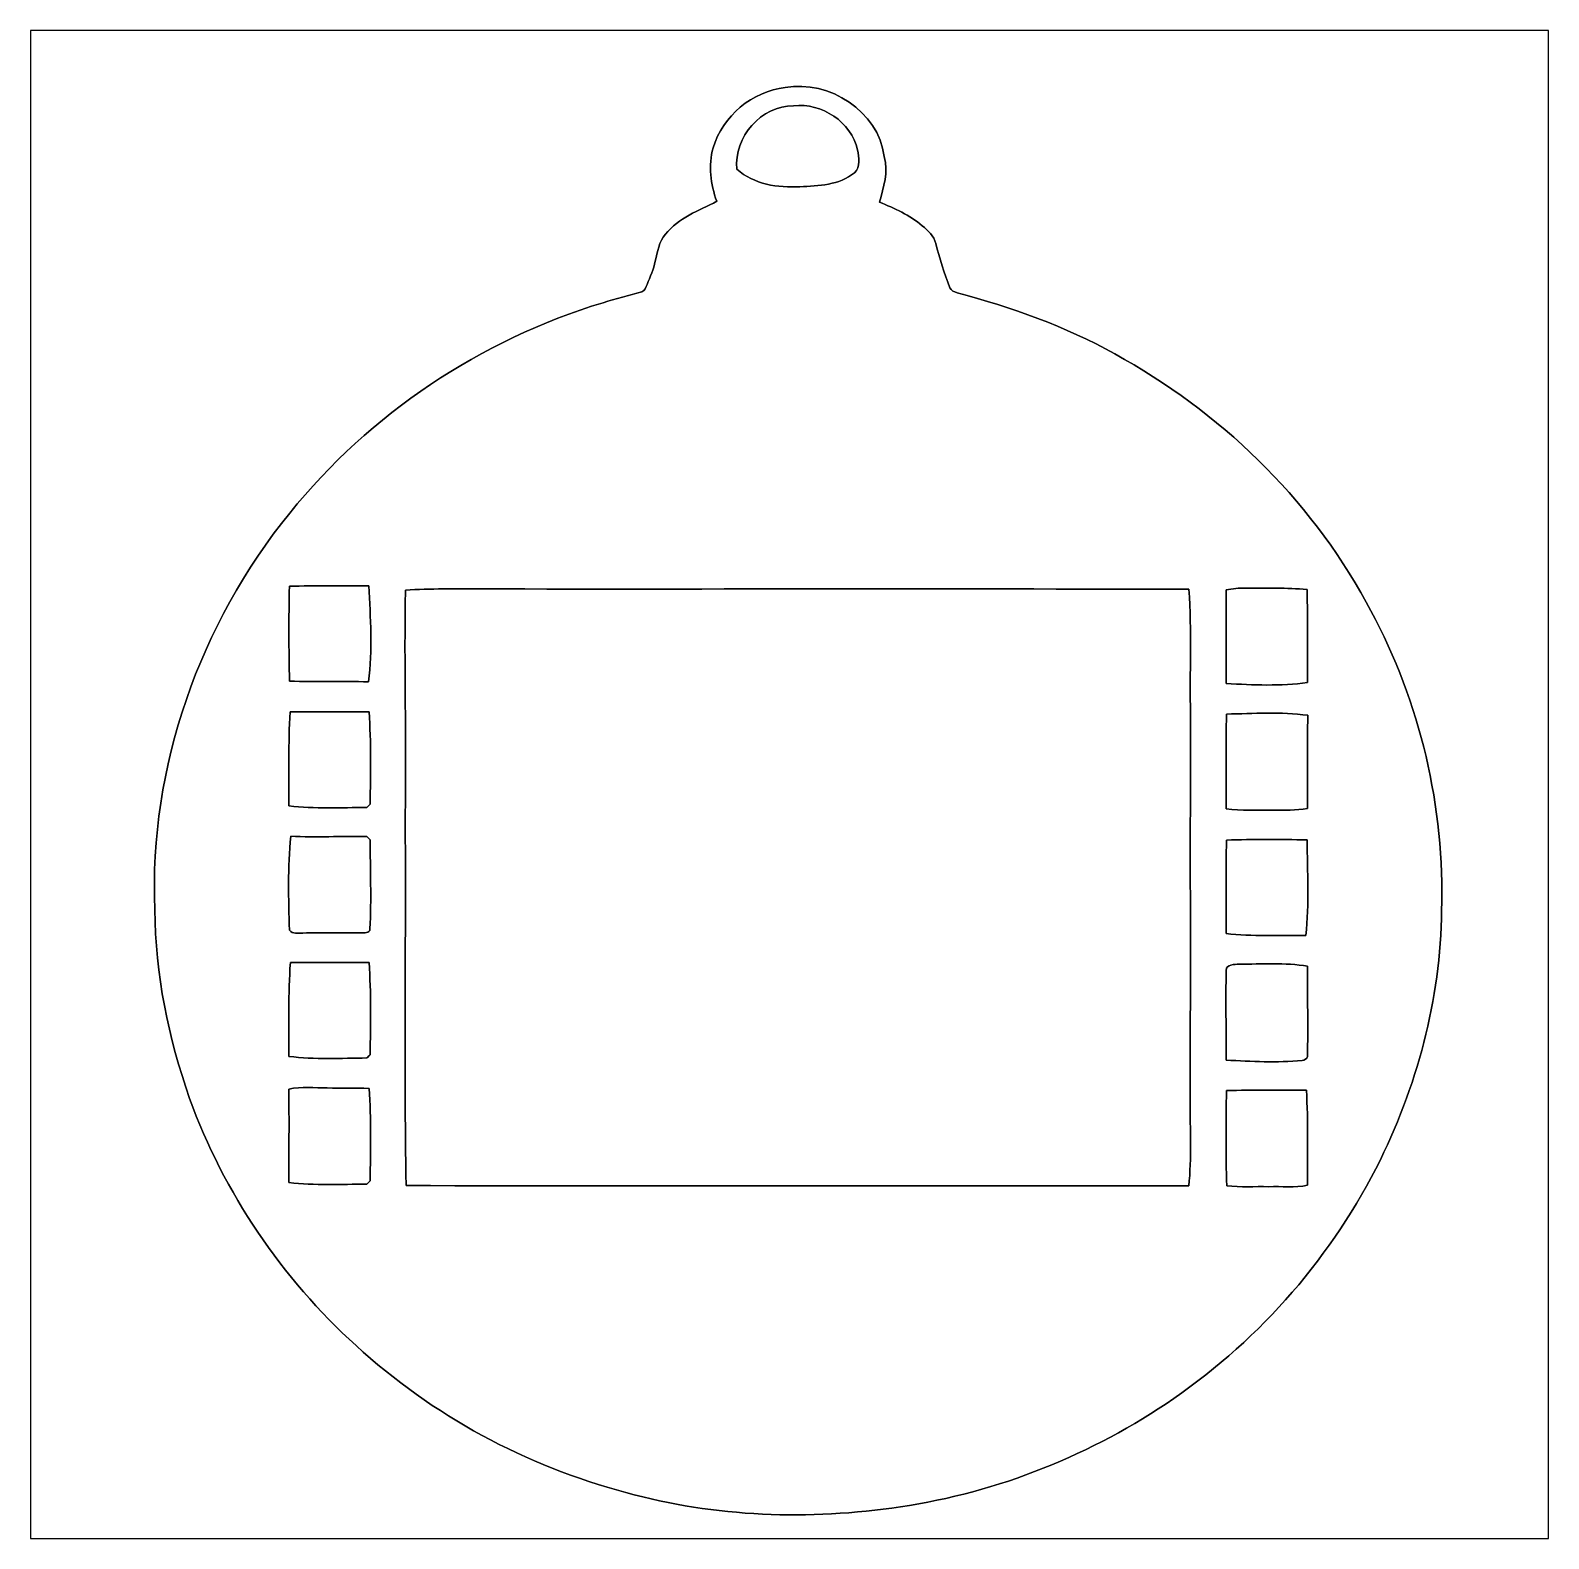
# Model space of a CAD drawing. Header units: centimetres. Extents: x -16.8 to 16.8, y -16.7 to 16.7.
import ezdxf

# ---------------------------------------------------------------- set-up
doc = ezdxf.new("R2010")
doc.units = ezdxf.units.CM
doc.header["$MEASUREMENT"] = 0
doc.layers.add('Layer 1', color=7, linetype='Continuous')

msp = doc.modelspace()

# ---------------------------------------------------------------- linework, layer by layer
at = {"layer": 'Layer 1', "color": 7}
for points, knots in [([(-16.77458, 16.66875), (-16.77458, 16.66875), (16.77458, 16.66875), (16.77458, 16.66875), (16.77458, 16.66875), (16.77458, 16.66875), (16.77458, -16.66875), (16.77458, -16.66875), (16.77458, -16.66875), (16.77458, -16.66875), (-16.77458, -16.66875), (-16.77458, -16.66875), (-16.77458, -16.66875), (-16.77458, -16.66875), (-16.77458, 16.66875), (-16.77458, 16.66875), (-16.77458, 16.66875), (-16.77458, 16.66875), (-16.77458, 16.66875), (-16.77458, 16.66875)], [0, 0, 0, 0, 0.16666667, 0.16666667, 0.16666667, 0.16666667, 0.33333333, 0.33333333, 0.33333333, 0.33333333, 0.5, 0.5, 0.5, 0.5, 0.66666667, 0.66666667, 0.66666667, 0.66666667, 1, 1, 1, 1]), ([(-0.09384, 15.40757), (-0.82409, 15.32043), (-1.48026, 14.77786), (-1.68804, 14.07019), (-1.68804, 14.07019), (-1.79317, 13.68107), (-1.74449, 13.26444), (-1.6069, 12.88979), (-1.6069, 12.88979), (-2.00801, 12.68659), (-2.45216, 12.52255), (-2.74108, 12.1606), (-2.74108, 12.1606), (-2.8889, 11.99797), (-2.91359, 11.77219), (-2.9651, 11.56864), (-2.9651, 11.56864), (-3.00673, 11.39014), (-3.07799, 11.22045), (-3.14501, 11.05041), (-3.14501, 11.05041), (-3.17359, 10.99185), (-3.19617, 10.91353), (-3.26531, 10.89096), (-3.26531, 10.89096), (-3.54753, 10.79923), (-3.83893, 10.74244), (-4.12044, 10.64824), (-4.12044, 10.64824), (-6.82061, 9.83086), (-9.27241, 8.19573), (-11.04477, 5.99934), (-11.04477, 5.99934), (-13.02844, 3.55177), (-14.15344, 0.38911), (-14.02539, -2.76931), (-14.02539, -2.76931), (-14.0141, -4.19029), (-13.72341, -5.60176), (-13.25633, -6.9409), (-13.25633, -6.9409), (-12.49645, -9.02159), (-11.22468, -10.91777), (-9.57686, -12.39943), (-9.57686, -12.39943), (-7.89552, -13.94989), (-5.82295, -15.06396), (-3.61386, -15.64711), (-3.61386, -15.64711), (-1.64712, -16.19709), (0.43639, -16.26729), (2.45075, -15.96461), (2.45075, -15.96461), (4.61292, -15.64605), (6.69255, -14.81279), (8.4896, -13.57171), (8.4896, -13.57171), (10.42599, -12.23786), (12.01385, -10.40236), (13.05595, -8.29486), (13.05595, -8.29486), (13.92132, -6.52604), (14.41979, -4.56706), (14.41132, -2.59292), (14.41132, -2.59292), (14.44801, -0.29069), (13.87087, 2.02036), (12.74374, 4.02907), (12.74374, 4.02907), (11.47868, 6.34788), (9.4996, 8.25288), (7.18749, 9.51689), (7.18749, 9.51689), (6.09529, 10.12754), (4.9082, 10.55088), (3.70134, 10.87049), (3.70134, 10.87049), (3.64067, 10.89096), (3.56517, 10.91248), (3.54365, 10.98021), (3.54365, 10.98021), (3.42159, 11.30018), (3.31646, 11.62685), (3.23356, 11.95917), (3.23356, 11.95917), (3.19158, 12.12462), (3.05999, 12.24633), (2.93441, 12.35181), (2.93441, 12.35181), (2.65712, 12.58852), (2.31846, 12.73104), (1.98684, 12.87251), (1.98684, 12.87251), (2.08315, 13.19777), (2.18581, 13.53785), (2.09303, 13.87828), (2.09303, 13.87828), (1.96462, 14.88546), (0.87701, 15.57443), (-0.09384, 15.40757)], [0, 0, 0, 0, 0.03846154, 0.03846154, 0.03846154, 0.03846154, 0.07692308, 0.07692308, 0.07692308, 0.07692308, 0.11538462, 0.11538462, 0.11538462, 0.11538462, 0.15384615, 0.15384615, 0.15384615, 0.15384615, 0.19230769, 0.19230769, 0.19230769, 0.19230769, 0.23076923, 0.23076923, 0.23076923, 0.23076923, 0.26923077, 0.26923077, 0.26923077, 0.26923077, 0.30769231, 0.30769231, 0.30769231, 0.30769231, 0.34615385, 0.34615385, 0.34615385, 0.34615385, 0.38461538, 0.38461538, 0.38461538, 0.38461538, 0.42307692, 0.42307692, 0.42307692, 0.42307692, 0.46153846, 0.46153846, 0.46153846, 0.46153846, 0.5, 0.5, 0.5, 0.5, 0.53846154, 0.53846154, 0.53846154, 0.53846154, 0.57692308, 0.57692308, 0.57692308, 0.57692308, 0.61538462, 0.61538462, 0.61538462, 0.61538462, 0.65384615, 0.65384615, 0.65384615, 0.65384615, 0.69230769, 0.69230769, 0.69230769, 0.69230769, 0.73076923, 0.73076923, 0.73076923, 0.73076923, 0.76923077, 0.76923077, 0.76923077, 0.76923077, 0.80769231, 0.80769231, 0.80769231, 0.80769231, 0.84615385, 0.84615385, 0.84615385, 0.84615385, 0.88461538, 0.88461538, 0.88461538, 0.88461538, 0.92307692, 0.92307692, 0.92307692, 0.92307692, 1, 1, 1, 1]), ([(-1.16134, 13.60099), (-1.23719, 14.31114), (-0.62336, 15.0054), (0.08961, 15.00364), (0.08961, 15.00364), (0.71226, 15.06926), (1.36631, 14.64733), (1.50178, 14.02433), (1.50178, 14.02433), (1.54234, 13.86381), (1.57057, 13.64791), (1.43792, 13.52021), (1.43792, 13.52021), (1.10067, 13.2461), (0.64276, 13.2334), (0.23001, 13.21188), (0.23001, 13.21188), (-0.25859, 13.18613), (-0.78352, 13.26339), (-1.16134, 13.60099)], [0, 0, 0, 0, 0.16666667, 0.16666667, 0.16666667, 0.16666667, 0.33333333, 0.33333333, 0.33333333, 0.33333333, 0.5, 0.5, 0.5, 0.5, 0.66666667, 0.66666667, 0.66666667, 0.66666667, 1, 1, 1, 1]), ([(-11.05182, 4.38079), (-10.46586, 4.39737), (-9.87954, 4.39314), (-9.29323, 4.39138), (-9.29323, 4.39138), (-9.26359, 3.68759), (-9.20574, 2.97215), (-9.3024, 2.27154), (-9.3024, 2.27154), (-9.88413, 2.27718), (-10.46621, 2.26977), (-11.04794, 2.28318), (-11.04794, 2.28318), (-11.06558, 2.98238), (-11.06558, 3.68194), (-11.05182, 4.38079)], [0, 0, 0, 0, 0.2, 0.2, 0.2, 0.2, 0.4, 0.4, 0.4, 0.4, 0.6, 0.6, 0.6, 0.6, 1, 1, 1, 1]), ([(-8.48289, 4.29472), (-7.9315, 4.33282), (-7.3787, 4.32153), (-6.82625, 4.32259), (-6.82625, 4.32259), (-1.60902, 4.31518), (3.60821, 4.33246), (8.82544, 4.31377), (8.82544, 4.31377), (8.89423, 3.39407), (8.83673, 2.4705), (8.86142, 1.54905), (8.86142, 1.54905), (8.85084, -1.30175), (8.86425, -4.15219), (8.85225, -7.00264), (8.85225, -7.00264), (8.85261, -7.626), (8.88682, -8.25324), (8.82332, -8.87412), (8.82332, -8.87412), (3.05788, -8.8646), (-2.70757, -8.88365), (-8.47302, -8.86495), (-8.47302, -8.86495), (-8.51782, -6.13939), (-8.47337, -3.41383), (-8.49242, -0.68827), (-8.49242, -0.68827), (-8.45679, 0.97296), (-8.52382, 2.63419), (-8.48289, 4.29472)], [0, 0, 0, 0, 0.11111111, 0.11111111, 0.11111111, 0.11111111, 0.22222222, 0.22222222, 0.22222222, 0.22222222, 0.33333333, 0.33333333, 0.33333333, 0.33333333, 0.44444444, 0.44444444, 0.44444444, 0.44444444, 0.55555556, 0.55555556, 0.55555556, 0.55555556, 0.66666667, 0.66666667, 0.66666667, 0.66666667, 0.77777778, 0.77777778, 0.77777778, 0.77777778, 1, 1, 1, 1]), ([(9.64706, 4.30283), (9.79029, 4.33035), (9.93528, 4.34446), (10.08168, 4.34128), (10.08168, 4.34128), (10.53324, 4.33881), (10.9855, 4.34693), (11.4367, 4.312), (11.4367, 4.312), (11.45434, 3.62656), (11.44623, 2.9404), (11.44905, 2.25425), (11.44905, 2.25425), (10.85321, 2.17311), (10.24784, 2.19393), (9.64988, 2.23555), (9.64988, 2.23555), (9.64706, 2.92488), (9.64918, 3.61386), (9.64706, 4.30283)], [0, 0, 0, 0, 0.16666667, 0.16666667, 0.16666667, 0.16666667, 0.33333333, 0.33333333, 0.33333333, 0.33333333, 0.5, 0.5, 0.5, 0.5, 0.66666667, 0.66666667, 0.66666667, 0.66666667, 1, 1, 1, 1]), ([(-11.03665, 1.60373), (-10.45457, 1.60584), (-9.87249, 1.60655), (-9.29076, 1.60443), (-9.29076, 1.60443), (-9.24207, 0.92639), (-9.26006, 0.24589), (-9.265, -0.43321), (-9.265, -0.43321), (-9.2897, -0.45685), (-9.31439, -0.48119), (-9.33873, -0.50553), (-9.33873, -0.50553), (-9.9127, -0.51047), (-10.49126, -0.54222), (-11.06205, -0.47166), (-11.06205, -0.47166), (-11.05676, 0.22013), (-11.07546, 0.91264), (-11.03665, 1.60373)], [0, 0, 0, 0, 0.16666667, 0.16666667, 0.16666667, 0.16666667, 0.33333333, 0.33333333, 0.33333333, 0.33333333, 0.5, 0.5, 0.5, 0.5, 0.66666667, 0.66666667, 0.66666667, 0.66666667, 1, 1, 1, 1]), ([(9.65623, 1.55716), (10.25278, 1.56492), (10.85744, 1.61219), (11.45117, 1.52929), (11.45117, 1.52929), (11.44729, 0.84314), (11.44587, 0.15699), (11.44905, -0.52917), (11.44905, -0.52917), (11.19258, -0.57926), (10.93011, -0.56268), (10.67047, -0.56868), (10.67047, -0.56868), (10.32898, -0.56586), (9.98537, -0.58808), (9.64671, -0.53622), (9.64671, -0.53622), (9.65024, 0.16157), (9.64177, 0.85972), (9.65623, 1.55716)], [0, 0, 0, 0, 0.16666667, 0.16666667, 0.16666667, 0.16666667, 0.33333333, 0.33333333, 0.33333333, 0.33333333, 0.5, 0.5, 0.5, 0.5, 0.66666667, 0.66666667, 0.66666667, 0.66666667, 1, 1, 1, 1]), ([(-11.01972, -1.14335), (-10.4588, -1.17016), (-9.89824, -1.14335), (-9.33732, -1.14864), (-9.33732, -1.14864), (-9.31369, -1.1744), (-9.2897, -1.1998), (-9.26606, -1.2259), (-9.26606, -1.2259), (-9.26641, -1.87995), (-9.23713, -2.53541), (-9.27029, -3.18911), (-9.27029, -3.18911), (-9.27312, -3.29565), (-9.39624, -3.27378), (-9.47032, -3.28048), (-9.47032, -3.28048), (-9.89894, -3.27519), (-10.32792, -3.2699), (-10.75655, -3.28471), (-10.75655, -3.28471), (-10.84721, -3.27307), (-10.9855, -3.31787), (-11.04829, -3.22016), (-11.04829, -3.22016), (-11.06946, -2.52871), (-11.09133, -1.83197), (-11.01972, -1.14335)], [0, 0, 0, 0, 0.125, 0.125, 0.125, 0.125, 0.25, 0.25, 0.25, 0.25, 0.375, 0.375, 0.375, 0.375, 0.5, 0.5, 0.5, 0.5, 0.625, 0.625, 0.625, 0.625, 0.75, 0.75, 0.75, 0.75, 1, 1, 1, 1]), ([(9.65623, -1.22837), (10.2489, -1.2132), (10.84262, -1.20968), (11.43564, -1.22449), (11.43564, -1.22449), (11.44305, -1.92723), (11.4868, -2.6349), (11.40777, -3.33516), (11.40777, -3.33516), (10.8204, -3.33093), (10.2295, -3.36338), (9.64565, -3.29424), (9.64565, -3.29424), (9.64918, -2.60562), (9.64353, -1.91699), (9.65623, -1.22837)], [0, 0, 0, 0, 0.2, 0.2, 0.2, 0.2, 0.4, 0.4, 0.4, 0.4, 0.6, 0.6, 0.6, 0.6, 1, 1, 1, 1]), ([(-11.02995, -3.93453), (-10.45034, -3.93312), (-9.87037, -3.93206), (-9.29076, -3.93418), (-9.29076, -3.93418), (-9.24207, -4.61222), (-9.26006, -5.29237), (-9.265, -5.97182), (-9.265, -5.97182), (-9.2897, -5.99546), (-9.31439, -6.0198), (-9.33873, -6.04414), (-9.33873, -6.04414), (-9.9127, -6.04908), (-10.49126, -6.08083), (-11.06241, -6.01027), (-11.06241, -6.01027), (-11.05711, -5.31812), (-11.07722, -4.62527), (-11.02995, -3.93453)], [0, 0, 0, 0, 0.16666667, 0.16666667, 0.16666667, 0.16666667, 0.33333333, 0.33333333, 0.33333333, 0.33333333, 0.5, 0.5, 0.5, 0.5, 0.66666667, 0.66666667, 0.66666667, 0.66666667, 1, 1, 1, 1]), ([(9.64988, -4.1081), (9.63824, -3.97051), (9.85061, -3.97581), (9.92999, -3.97193), (9.92999, -3.97193), (10.43481, -3.96875), (10.94881, -3.93312), (11.4494, -4.01779), (11.4494, -4.01779), (11.43988, -4.68312), (11.46457, -5.34952), (11.44341, -6.01486), (11.44341, -6.01486), (11.44341, -6.07131), (11.37073, -6.08718), (11.32805, -6.10235), (11.32805, -6.10235), (10.76995, -6.14715), (10.20798, -6.12634), (9.65024, -6.09071), (9.65024, -6.09071), (9.65341, -5.4296), (9.63401, -4.7685), (9.64988, -4.1081)], [0, 0, 0, 0, 0.14285714, 0.14285714, 0.14285714, 0.14285714, 0.28571429, 0.28571429, 0.28571429, 0.28571429, 0.42857143, 0.42857143, 0.42857143, 0.42857143, 0.57142857, 0.57142857, 0.57142857, 0.57142857, 0.71428571, 0.71428571, 0.71428571, 0.71428571, 1, 1, 1, 1]), ([(-11.0617, -6.73453), (-10.78336, -6.67068), (-10.49584, -6.70983), (-10.21362, -6.70772), (-10.21362, -6.70772), (-9.90529, -6.71583), (-9.59626, -6.6996), (-9.28793, -6.71618), (-9.28793, -6.71618), (-9.24278, -7.39634), (-9.26042, -8.07896), (-9.2643, -8.76053), (-9.2643, -8.76053), (-9.28934, -8.78346), (-9.31439, -8.80674), (-9.33909, -8.83073), (-9.33909, -8.83073), (-9.91306, -8.83603), (-10.49161, -8.86777), (-11.06276, -8.79722), (-11.06276, -8.79722), (-11.05994, -8.1093), (-11.05747, -7.42174), (-11.0617, -6.73453)], [0, 0, 0, 0, 0.14285714, 0.14285714, 0.14285714, 0.14285714, 0.28571429, 0.28571429, 0.28571429, 0.28571429, 0.42857143, 0.42857143, 0.42857143, 0.42857143, 0.57142857, 0.57142857, 0.57142857, 0.57142857, 0.71428571, 0.71428571, 0.71428571, 0.71428571, 1, 1, 1, 1]), ([(9.65623, -6.76698), (10.24431, -6.75005), (10.83275, -6.75464), (11.42118, -6.7564), (11.42118, -6.7564), (11.46563, -7.45525), (11.44376, -8.15587), (11.44905, -8.85578), (11.44905, -8.85578), (11.16647, -8.92104), (10.87473, -8.87801), (10.58862, -8.89035), (10.58862, -8.89035), (10.27924, -8.87977), (9.96774, -8.91011), (9.66011, -8.86848), (9.66011, -8.86848), (9.64212, -8.16822), (9.64247, -7.46725), (9.65623, -6.76698)], [0, 0, 0, 0, 0.16666667, 0.16666667, 0.16666667, 0.16666667, 0.33333333, 0.33333333, 0.33333333, 0.33333333, 0.5, 0.5, 0.5, 0.5, 0.66666667, 0.66666667, 0.66666667, 0.66666667, 1, 1, 1, 1])]:
    msp.add_open_spline(points, degree=3, knots=knots, dxfattribs=at)
at = {"layer": 'Layer 1', "color": 9}
for points, knots in [([(-0.09384, 15.40757), (0.87701, 15.57443), (1.96462, 14.88546), (2.09303, 13.87828), (2.09303, 13.87828), (2.18581, 13.53785), (2.08315, 13.19777), (1.98684, 12.87251), (1.98684, 12.87251), (2.31846, 12.73104), (2.65712, 12.58852), (2.93441, 12.35181), (2.93441, 12.35181), (3.05999, 12.24633), (3.19158, 12.12462), (3.23356, 11.95917), (3.23356, 11.95917), (3.31646, 11.62685), (3.42159, 11.30018), (3.54365, 10.98021), (3.54365, 10.98021), (3.56517, 10.91248), (3.64067, 10.89096), (3.70134, 10.87049), (3.70134, 10.87049), (4.9082, 10.55088), (6.09529, 10.12754), (7.18749, 9.51689), (7.18749, 9.51689), (9.4996, 8.25288), (11.47868, 6.34788), (12.74374, 4.02907), (12.74374, 4.02907), (13.87087, 2.02036), (14.44801, -0.29069), (14.41132, -2.59292), (14.41132, -2.59292), (14.41979, -4.56706), (13.92132, -6.52604), (13.05595, -8.29486), (13.05595, -8.29486), (12.01385, -10.40236), (10.42599, -12.23786), (8.4896, -13.57171), (8.4896, -13.57171), (6.69255, -14.81279), (4.61292, -15.64605), (2.45075, -15.96461), (2.45075, -15.96461), (0.43639, -16.26729), (-1.64712, -16.19709), (-3.61386, -15.64711), (-3.61386, -15.64711), (-5.82295, -15.06396), (-7.89552, -13.94989), (-9.57686, -12.39943), (-9.57686, -12.39943), (-11.22468, -10.91777), (-12.49645, -9.02159), (-13.25633, -6.9409), (-13.25633, -6.9409), (-13.72341, -5.60176), (-14.0141, -4.19029), (-14.02539, -2.76931), (-14.02539, -2.76931), (-14.15344, 0.38911), (-13.02844, 3.55177), (-11.04477, 5.99934), (-11.04477, 5.99934), (-9.27241, 8.19573), (-6.82061, 9.83086), (-4.12044, 10.64824), (-4.12044, 10.64824), (-3.83893, 10.74244), (-3.54753, 10.79923), (-3.26531, 10.89096), (-3.26531, 10.89096), (-3.19617, 10.91353), (-3.17359, 10.99185), (-3.14501, 11.05041), (-3.14501, 11.05041), (-3.07799, 11.22045), (-3.00673, 11.39014), (-2.9651, 11.56864), (-2.9651, 11.56864), (-2.91359, 11.77219), (-2.8889, 11.99797), (-2.74108, 12.1606), (-2.74108, 12.1606), (-2.45216, 12.52255), (-2.00801, 12.68659), (-1.6069, 12.88979), (-1.6069, 12.88979), (-1.74449, 13.26444), (-1.79317, 13.68107), (-1.68804, 14.07019), (-1.68804, 14.07019), (-1.48026, 14.77786), (-0.82409, 15.32043), (-0.09384, 15.40757), (-0.09384, 15.40757), (-0.09384, 15.40757), (-0.09384, 15.40757), (-0.09384, 15.40757)], [0, 0, 0, 0, 0.03703704, 0.03703704, 0.03703704, 0.03703704, 0.07407407, 0.07407407, 0.07407407, 0.07407407, 0.11111111, 0.11111111, 0.11111111, 0.11111111, 0.14814815, 0.14814815, 0.14814815, 0.14814815, 0.18518519, 0.18518519, 0.18518519, 0.18518519, 0.22222222, 0.22222222, 0.22222222, 0.22222222, 0.25925926, 0.25925926, 0.25925926, 0.25925926, 0.2962963, 0.2962963, 0.2962963, 0.2962963, 0.33333333, 0.33333333, 0.33333333, 0.33333333, 0.37037037, 0.37037037, 0.37037037, 0.37037037, 0.40740741, 0.40740741, 0.40740741, 0.40740741, 0.44444444, 0.44444444, 0.44444444, 0.44444444, 0.48148148, 0.48148148, 0.48148148, 0.48148148, 0.51851852, 0.51851852, 0.51851852, 0.51851852, 0.55555556, 0.55555556, 0.55555556, 0.55555556, 0.59259259, 0.59259259, 0.59259259, 0.59259259, 0.62962963, 0.62962963, 0.62962963, 0.62962963, 0.66666667, 0.66666667, 0.66666667, 0.66666667, 0.7037037, 0.7037037, 0.7037037, 0.7037037, 0.74074074, 0.74074074, 0.74074074, 0.74074074, 0.77777778, 0.77777778, 0.77777778, 0.77777778, 0.81481481, 0.81481481, 0.81481481, 0.81481481, 0.85185185, 0.85185185, 0.85185185, 0.85185185, 0.88888889, 0.88888889, 0.88888889, 0.88888889, 0.92592593, 0.92592593, 0.92592593, 0.92592593, 1, 1, 1, 1]), ([(-1.16134, 13.60099), (-0.78352, 13.26339), (-0.25859, 13.18613), (0.23001, 13.21188), (0.23001, 13.21188), (0.64276, 13.2334), (1.10067, 13.2461), (1.43792, 13.52021), (1.43792, 13.52021), (1.57057, 13.64791), (1.54234, 13.86381), (1.50178, 14.02433), (1.50178, 14.02433), (1.36631, 14.64733), (0.71226, 15.06926), (0.08961, 15.00364), (0.08961, 15.00364), (-0.62336, 15.0054), (-1.23719, 14.31114), (-1.16134, 13.60099), (-1.16134, 13.60099), (-1.16134, 13.60099), (-1.16134, 13.60099), (-1.16134, 13.60099)], [0, 0, 0, 0, 0.14285714, 0.14285714, 0.14285714, 0.14285714, 0.28571429, 0.28571429, 0.28571429, 0.28571429, 0.42857143, 0.42857143, 0.42857143, 0.42857143, 0.57142857, 0.57142857, 0.57142857, 0.57142857, 0.71428571, 0.71428571, 0.71428571, 0.71428571, 1, 1, 1, 1]), ([(-11.05182, 4.38079), (-11.06558, 3.68194), (-11.06558, 2.98238), (-11.04794, 2.28318), (-11.04794, 2.28318), (-10.46621, 2.26977), (-9.88413, 2.27718), (-9.3024, 2.27154), (-9.3024, 2.27154), (-9.20574, 2.97215), (-9.26359, 3.68759), (-9.29323, 4.39138), (-9.29323, 4.39138), (-9.87954, 4.39314), (-10.46586, 4.39737), (-11.05182, 4.38079), (-11.05182, 4.38079), (-11.05182, 4.38079), (-11.05182, 4.38079), (-11.05182, 4.38079)], [0, 0, 0, 0, 0.16666667, 0.16666667, 0.16666667, 0.16666667, 0.33333333, 0.33333333, 0.33333333, 0.33333333, 0.5, 0.5, 0.5, 0.5, 0.66666667, 0.66666667, 0.66666667, 0.66666667, 1, 1, 1, 1]), ([(-8.48289, 4.29472), (-8.52382, 2.63419), (-8.45679, 0.97296), (-8.49242, -0.68827), (-8.49242, -0.68827), (-8.47337, -3.41383), (-8.51782, -6.13939), (-8.47302, -8.86495), (-8.47302, -8.86495), (-2.70757, -8.88365), (3.05788, -8.8646), (8.82332, -8.87412), (8.82332, -8.87412), (8.88682, -8.25324), (8.85261, -7.626), (8.85225, -7.00264), (8.85225, -7.00264), (8.86425, -4.15219), (8.85084, -1.30175), (8.86142, 1.54905), (8.86142, 1.54905), (8.83673, 2.4705), (8.89423, 3.39407), (8.82544, 4.31377), (8.82544, 4.31377), (3.60821, 4.33246), (-1.60902, 4.31518), (-6.82625, 4.32259), (-6.82625, 4.32259), (-7.3787, 4.32153), (-7.9315, 4.33282), (-8.48289, 4.29472), (-8.48289, 4.29472), (-8.48289, 4.29472), (-8.48289, 4.29472), (-8.48289, 4.29472)], [0, 0, 0, 0, 0.1, 0.1, 0.1, 0.1, 0.2, 0.2, 0.2, 0.2, 0.3, 0.3, 0.3, 0.3, 0.4, 0.4, 0.4, 0.4, 0.5, 0.5, 0.5, 0.5, 0.6, 0.6, 0.6, 0.6, 0.7, 0.7, 0.7, 0.7, 0.8, 0.8, 0.8, 0.8, 1, 1, 1, 1]), ([(9.64706, 4.30283), (9.64918, 3.61386), (9.64706, 2.92488), (9.64988, 2.23555), (9.64988, 2.23555), (10.24784, 2.19393), (10.85321, 2.17311), (11.44905, 2.25425), (11.44905, 2.25425), (11.44623, 2.9404), (11.45434, 3.62656), (11.4367, 4.312), (11.4367, 4.312), (10.9855, 4.34693), (10.53324, 4.33881), (10.08168, 4.34128), (10.08168, 4.34128), (9.93528, 4.34446), (9.79029, 4.33035), (9.64706, 4.30283), (9.64706, 4.30283), (9.64706, 4.30283), (9.64706, 4.30283), (9.64706, 4.30283)], [0, 0, 0, 0, 0.14285714, 0.14285714, 0.14285714, 0.14285714, 0.28571429, 0.28571429, 0.28571429, 0.28571429, 0.42857143, 0.42857143, 0.42857143, 0.42857143, 0.57142857, 0.57142857, 0.57142857, 0.57142857, 0.71428571, 0.71428571, 0.71428571, 0.71428571, 1, 1, 1, 1]), ([(-11.03665, 1.60373), (-11.07546, 0.91264), (-11.05676, 0.22013), (-11.06205, -0.47166), (-11.06205, -0.47166), (-10.49126, -0.54222), (-9.9127, -0.51047), (-9.33873, -0.50553), (-9.33873, -0.50553), (-9.31439, -0.48119), (-9.2897, -0.45685), (-9.265, -0.43321), (-9.265, -0.43321), (-9.26006, 0.24589), (-9.24207, 0.92639), (-9.29076, 1.60443), (-9.29076, 1.60443), (-9.87249, 1.60655), (-10.45457, 1.60584), (-11.03665, 1.60373), (-11.03665, 1.60373), (-11.03665, 1.60373), (-11.03665, 1.60373), (-11.03665, 1.60373)], [0, 0, 0, 0, 0.14285714, 0.14285714, 0.14285714, 0.14285714, 0.28571429, 0.28571429, 0.28571429, 0.28571429, 0.42857143, 0.42857143, 0.42857143, 0.42857143, 0.57142857, 0.57142857, 0.57142857, 0.57142857, 0.71428571, 0.71428571, 0.71428571, 0.71428571, 1, 1, 1, 1]), ([(9.65623, 1.55716), (9.64177, 0.85972), (9.65024, 0.16157), (9.64671, -0.53622), (9.64671, -0.53622), (9.98537, -0.58808), (10.32898, -0.56586), (10.67047, -0.56868), (10.67047, -0.56868), (10.93011, -0.56268), (11.19258, -0.57926), (11.44905, -0.52917), (11.44905, -0.52917), (11.44587, 0.15699), (11.44729, 0.84314), (11.45117, 1.52929), (11.45117, 1.52929), (10.85744, 1.61219), (10.25278, 1.56492), (9.65623, 1.55716), (9.65623, 1.55716), (9.65623, 1.55716), (9.65623, 1.55716), (9.65623, 1.55716)], [0, 0, 0, 0, 0.14285714, 0.14285714, 0.14285714, 0.14285714, 0.28571429, 0.28571429, 0.28571429, 0.28571429, 0.42857143, 0.42857143, 0.42857143, 0.42857143, 0.57142857, 0.57142857, 0.57142857, 0.57142857, 0.71428571, 0.71428571, 0.71428571, 0.71428571, 1, 1, 1, 1]), ([(-11.01972, -1.14335), (-11.09133, -1.83197), (-11.06946, -2.52871), (-11.04829, -3.22016), (-11.04829, -3.22016), (-10.9855, -3.31787), (-10.84721, -3.27307), (-10.75655, -3.28471), (-10.75655, -3.28471), (-10.32792, -3.2699), (-9.89894, -3.27519), (-9.47032, -3.28048), (-9.47032, -3.28048), (-9.39624, -3.27378), (-9.27312, -3.29565), (-9.27029, -3.18911), (-9.27029, -3.18911), (-9.23713, -2.53541), (-9.26641, -1.87995), (-9.26606, -1.2259), (-9.26606, -1.2259), (-9.2897, -1.1998), (-9.31369, -1.1744), (-9.33732, -1.14864), (-9.33732, -1.14864), (-9.89824, -1.14335), (-10.4588, -1.17016), (-11.01972, -1.14335), (-11.01972, -1.14335), (-11.01972, -1.14335), (-11.01972, -1.14335), (-11.01972, -1.14335)], [0, 0, 0, 0, 0.11111111, 0.11111111, 0.11111111, 0.11111111, 0.22222222, 0.22222222, 0.22222222, 0.22222222, 0.33333333, 0.33333333, 0.33333333, 0.33333333, 0.44444444, 0.44444444, 0.44444444, 0.44444444, 0.55555556, 0.55555556, 0.55555556, 0.55555556, 0.66666667, 0.66666667, 0.66666667, 0.66666667, 0.77777778, 0.77777778, 0.77777778, 0.77777778, 1, 1, 1, 1]), ([(9.65623, -1.22837), (9.64353, -1.91699), (9.64918, -2.60562), (9.64565, -3.29424), (9.64565, -3.29424), (10.2295, -3.36338), (10.8204, -3.33093), (11.40777, -3.33516), (11.40777, -3.33516), (11.4868, -2.6349), (11.44305, -1.92723), (11.43564, -1.22449), (11.43564, -1.22449), (10.84262, -1.20968), (10.2489, -1.2132), (9.65623, -1.22837), (9.65623, -1.22837), (9.65623, -1.22837), (9.65623, -1.22837), (9.65623, -1.22837)], [0, 0, 0, 0, 0.16666667, 0.16666667, 0.16666667, 0.16666667, 0.33333333, 0.33333333, 0.33333333, 0.33333333, 0.5, 0.5, 0.5, 0.5, 0.66666667, 0.66666667, 0.66666667, 0.66666667, 1, 1, 1, 1]), ([(-11.02995, -3.93453), (-11.07722, -4.62527), (-11.05711, -5.31812), (-11.06241, -6.01027), (-11.06241, -6.01027), (-10.49126, -6.08083), (-9.9127, -6.04908), (-9.33873, -6.04414), (-9.33873, -6.04414), (-9.31439, -6.0198), (-9.2897, -5.99546), (-9.265, -5.97182), (-9.265, -5.97182), (-9.26006, -5.29237), (-9.24207, -4.61222), (-9.29076, -3.93418), (-9.29076, -3.93418), (-9.87037, -3.93206), (-10.45034, -3.93312), (-11.02995, -3.93453), (-11.02995, -3.93453), (-11.02995, -3.93453), (-11.02995, -3.93453), (-11.02995, -3.93453)], [0, 0, 0, 0, 0.14285714, 0.14285714, 0.14285714, 0.14285714, 0.28571429, 0.28571429, 0.28571429, 0.28571429, 0.42857143, 0.42857143, 0.42857143, 0.42857143, 0.57142857, 0.57142857, 0.57142857, 0.57142857, 0.71428571, 0.71428571, 0.71428571, 0.71428571, 1, 1, 1, 1]), ([(9.64988, -4.1081), (9.63401, -4.7685), (9.65341, -5.4296), (9.65024, -6.09071), (9.65024, -6.09071), (10.20798, -6.12634), (10.76995, -6.14715), (11.32805, -6.10235), (11.32805, -6.10235), (11.37073, -6.08718), (11.44341, -6.07131), (11.44341, -6.01486), (11.44341, -6.01486), (11.46457, -5.34952), (11.43988, -4.68312), (11.4494, -4.01779), (11.4494, -4.01779), (10.94881, -3.93312), (10.43481, -3.96875), (9.92999, -3.97193), (9.92999, -3.97193), (9.85061, -3.97581), (9.63824, -3.97051), (9.64988, -4.1081), (9.64988, -4.1081), (9.64988, -4.1081), (9.64988, -4.1081), (9.64988, -4.1081)], [0, 0, 0, 0, 0.125, 0.125, 0.125, 0.125, 0.25, 0.25, 0.25, 0.25, 0.375, 0.375, 0.375, 0.375, 0.5, 0.5, 0.5, 0.5, 0.625, 0.625, 0.625, 0.625, 0.75, 0.75, 0.75, 0.75, 1, 1, 1, 1]), ([(-11.0617, -6.73453), (-11.05747, -7.42174), (-11.05994, -8.1093), (-11.06276, -8.79722), (-11.06276, -8.79722), (-10.49161, -8.86777), (-9.91306, -8.83603), (-9.33909, -8.83073), (-9.33909, -8.83073), (-9.31439, -8.80674), (-9.28934, -8.78346), (-9.2643, -8.76053), (-9.2643, -8.76053), (-9.26042, -8.07896), (-9.24278, -7.39634), (-9.28793, -6.71618), (-9.28793, -6.71618), (-9.59626, -6.6996), (-9.90529, -6.71583), (-10.21362, -6.70772), (-10.21362, -6.70772), (-10.49584, -6.70983), (-10.78336, -6.67068), (-11.0617, -6.73453), (-11.0617, -6.73453), (-11.0617, -6.73453), (-11.0617, -6.73453), (-11.0617, -6.73453)], [0, 0, 0, 0, 0.125, 0.125, 0.125, 0.125, 0.25, 0.25, 0.25, 0.25, 0.375, 0.375, 0.375, 0.375, 0.5, 0.5, 0.5, 0.5, 0.625, 0.625, 0.625, 0.625, 0.75, 0.75, 0.75, 0.75, 1, 1, 1, 1]), ([(9.65623, -6.76698), (9.64247, -7.46725), (9.64212, -8.16822), (9.66011, -8.86848), (9.66011, -8.86848), (9.96774, -8.91011), (10.27924, -8.87977), (10.58862, -8.89035), (10.58862, -8.89035), (10.87473, -8.87801), (11.16647, -8.92104), (11.44905, -8.85578), (11.44905, -8.85578), (11.44376, -8.15587), (11.46563, -7.45525), (11.42118, -6.7564), (11.42118, -6.7564), (10.83275, -6.75464), (10.24431, -6.75005), (9.65623, -6.76698)], [0, 0, 0, 0, 0.16666667, 0.16666667, 0.16666667, 0.16666667, 0.33333333, 0.33333333, 0.33333333, 0.33333333, 0.5, 0.5, 0.5, 0.5, 0.66666667, 0.66666667, 0.66666667, 0.66666667, 1, 1, 1, 1])]:
    msp.add_open_spline(points, degree=3, knots=knots, dxfattribs=at)

doc.saveas('drawing.dxf')
